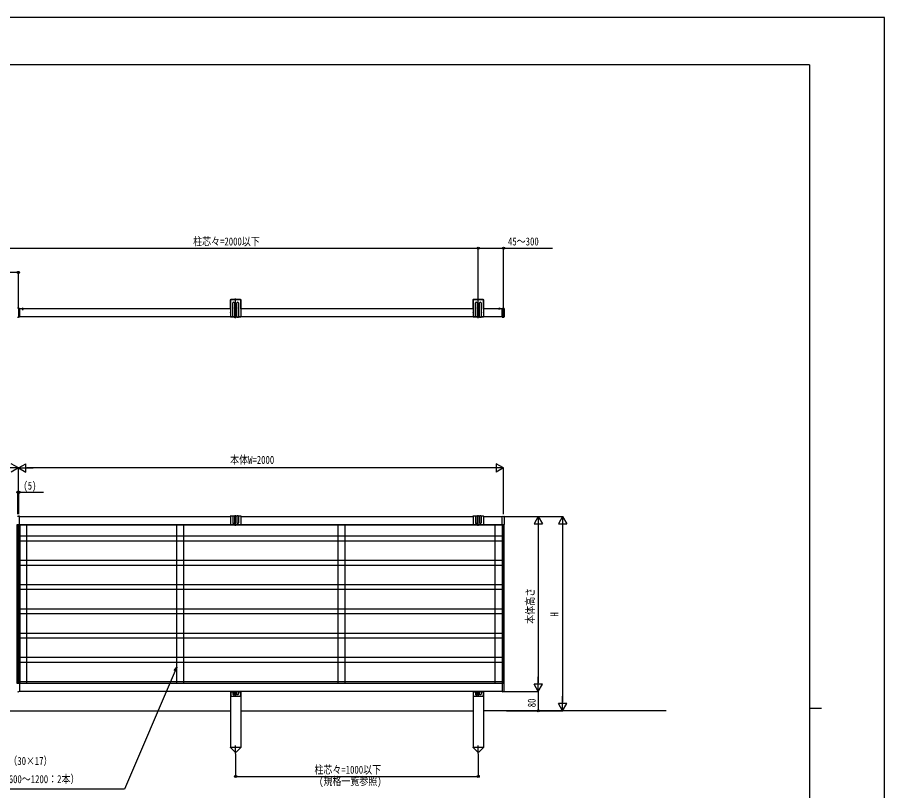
# Model space of a CAD drawing. Units: millimetres, scale not verified. Extents: x -4205 to 4205, y -2970 to 2970.
# Drawn here: x 630 to 4205, y -215 to 2970 of the extents above; entities that cross this region are included whole.
import ezdxf
from ezdxf.enums import TextEntityAlignment as Align

# ---------------------------------------------------------------- set-up
doc = ezdxf.new("R2010")
doc.units = ezdxf.units.MM
doc.header["$LTSCALE"] = 16
for name, color, linetype in [('0-3_YKK_A1', 4, 'Continuous'), ('0-4_YKK_D', 6, 'Continuous'), ('0-5_YKK_ZWAK', 7, 'Continuous')]:
    doc.layers.add(name, color=color, linetype=linetype)
doc.styles.add('ＭＳ ゴシック', font='')
doc.styles.get('ＭＳ ゴシック').set_extended_font_data('MS Gothic')

msp = doc.modelspace()

# ---------------------------------------------------------------- linework, layer by layer
at = {"layer": '0-3_YKK_A1'}
for p, q in [((1507.02, 1805.24), (1507.02, 1771.74)), ((1508.52, 1805.24), (1508.52, 1770.24)), ((1550.52, 1807.74), (1509.52, 1807.74)), ((1550.52, 1806.24), (1509.52, 1806.24)), ((1518.02, 1736.24), (1518.02, 1793.94)), ((1525.02, 1793.94), (1525.02, 1736.24)), ((1530.02, 1731.54), (1530.02, 1812.44)), ((1535.02, 1736.24), (1535.02, 1793.94)), ((1542.02, 1793.94), (1542.02, 1736.24)), ((1551.52, 1770.24), (1551.52, 1805.24)), ((1553.02, 1771.74), (1553.02, 1805.24)), ((2507.02, 1805.24), (2507.02, 1771.74)), ((2508.52, 1805.24), (2508.52, 1770.24)), ((2550.52, 1807.74), (2509.52, 1807.74)), ((2550.52, 1806.24), (2509.52, 1806.24)), ((2518.02, 1736.24), (2518.02, 1793.94)), ((2525.02, 1793.94), (2525.02, 1736.24)), ((2530.02, 1731.54), (2530.02, 1812.44)), ((2535.02, 1736.24), (2535.02, 1793.94)), ((2542.02, 1793.94), (2542.02, 1736.24)), ((2551.52, 1770.24), (2551.52, 1805.24)), ((2553.02, 1771.74), (2553.02, 1805.24)), ((634.52, 1771.99), (630.21, 1771.72)), ((634.52, 1770.99), (634.52, 1736.48)), ((1509.02, 1769.74), (639.02, 1769.74)), ((648.42, 1769.74), (655.62, 1769.74)), ((649.97, 1771.7), (650.87, 1769.89)), ((652.02, 1769.28), (650.87, 1769.89)), ((652.02, 1773.24), (652.02, 1764.08)), ((652.02, 1769.28), (653.16, 1769.89)), ((654.07, 1771.7), (653.16, 1769.89)), ((1509.02, 1769.74), (1507.02, 1771.74)), ((1509.02, 1769.74), (1509.02, 1769.45)), ((1509.02, 1768.02), (1509.02, 1754.45)), ((1509.02, 1753.02), (1509.02, 1736.24)), ((1525.77, 1772.94), (1534.27, 1772.94)), ((1534.27, 1772.94), (1525.77, 1772.94)), ((1528.77, 1772.52), (1527.94, 1772.52)), ((1530.02, 1768.69), (1530.02, 1777.19)), ((1531.26, 1773.35), (1532.09, 1773.35)), ((1553.02, 1771.74), (1551.02, 1769.74)), ((2509.02, 1769.74), (1551.02, 1769.74)), ((1551.02, 1769.74), (1551.02, 1769.45)), ((1551.02, 1768.02), (1551.02, 1754.45)), ((1551.02, 1753.02), (1551.02, 1736.24)), ((2509.02, 1769.74), (2507.02, 1771.74)), ((2509.02, 1769.74), (2509.02, 1769.45)), ((2509.02, 1768.02), (2509.02, 1754.45)), ((2509.02, 1753.02), (2509.02, 1736.24)), ((2525.77, 1772.94), (2534.27, 1772.94)), ((2534.27, 1772.94), (2525.77, 1772.94)), ((2528.77, 1772.52), (2527.94, 1772.52)), ((2530.02, 1768.69), (2530.02, 1777.19)), ((2531.26, 1773.35), (2532.09, 1773.35)), ((2553.02, 1771.74), (2551.02, 1769.74)), ((2628.52, 1769.74), (2551.02, 1769.74)), ((2551.02, 1769.74), (2551.02, 1769.45)), ((2551.02, 1768.02), (2551.02, 1754.45)), ((2551.02, 1753.02), (2551.02, 1736.24)), ((2613.42, 1769.74), (2620.62, 1769.74)), ((2614.97, 1771.7), (2615.87, 1769.89)), ((2617.02, 1769.28), (2615.87, 1769.89)), ((2617.02, 1773.24), (2617.02, 1766.66)), ((2617.02, 1769.28), (2618.16, 1769.89)), ((2619.07, 1771.7), (2618.16, 1769.89)), ((2628.52, 1770.99), (2628.52, 1771.67)), ((2628.52, 1736.49), (2628.52, 1770.99)), ((2628.84, 1771.97), (2635.58, 1771.55)), ((2634.52, 1734.63), (2634.52, 1772.96)), ((2636.52, 1770.56), (2636.52, 1736.92)), ((630.21, 1735.75), (634.52, 1735.49)), ((634.52, 1735.49), (634.52, 1736.48)), ((638.83, 1735.75), (634.52, 1735.49)), ((639.02, 1737.74), (1509.02, 1737.74)), ((639.02, 1736.75), (639.02, 1735.95)), ((1509.02, 1737.74), (1519.02, 1737.74)), ((1509.02, 1736.24), (1518.02, 1736.24)), ((1524.02, 1735.24), (1519.02, 1735.24)), ((1523.02, 1736.74), (1520.02, 1736.74)), ((1524.02, 1737.74), (1536.02, 1737.74)), ((1525.02, 1736.24), (1535.02, 1736.24)), ((1536.02, 1735.24), (1541.02, 1735.24)), ((1537.02, 1736.74), (1540.02, 1736.74)), ((1541.02, 1737.74), (1551.02, 1737.74)), ((1542.02, 1736.24), (1551.02, 1736.24)), ((1551.02, 1737.74), (2509.02, 1737.74)), ((2509.02, 1737.74), (2519.02, 1737.74)), ((2509.02, 1736.24), (2518.02, 1736.24)), ((2524.02, 1735.24), (2519.02, 1735.24)), ((2523.02, 1736.74), (2520.02, 1736.74)), ((2524.02, 1737.74), (2536.02, 1737.74)), ((2525.02, 1736.24), (2535.02, 1736.24)), ((2536.02, 1735.24), (2541.02, 1735.24)), ((2537.02, 1736.74), (2540.02, 1736.74)), ((2541.02, 1737.74), (2551.02, 1737.74)), ((2542.02, 1736.24), (2551.02, 1736.24)), ((2551.02, 1737.74), (2628.52, 1737.74)), ((2628.52, 1735.81), (2628.52, 1736.49)), ((2628.84, 1735.51), (2635.58, 1735.92)), ((630.21, 915.15), (634.52, 915.42)), ((638.83, 915.15), (634.52, 915.42)), ((639.02, 914.16), (639.02, 914.95)), ((639.02, 914.22), (1509.02, 914.22)), ((639.02, 880.92), (639.02, 914.16)), ((1518.02, 915.72), (1509.02, 915.72)), ((1509.02, 915.72), (1509.02, 882.71)), ((1518.02, 915.72), (1518.02, 887.71)), ((1519.02, 916.72), (1524.02, 916.72)), ((1535.02, 915.72), (1525.02, 915.72)), ((1525.02, 915.72), (1525.02, 887.71)), ((1530.02, 876.64), (1530.02, 920.42)), ((1535.02, 915.72), (1535.02, 887.71)), ((1541.02, 916.72), (1536.02, 916.72)), ((1551.02, 915.72), (1542.02, 915.72)), ((1542.02, 915.72), (1542.02, 887.71)), ((1551.02, 915.72), (1551.02, 882.71)), ((1551.02, 914.22), (2509.02, 914.22)), ((2518.02, 915.72), (2509.02, 915.72)), ((2509.02, 915.72), (2509.02, 882.71)), ((2518.02, 915.72), (2518.02, 887.71)), ((2519.02, 916.72), (2524.02, 916.72)), ((2535.02, 915.72), (2525.02, 915.72)), ((2525.02, 915.72), (2525.02, 887.71)), ((2530.02, 876.64), (2530.02, 920.42)), ((2535.02, 915.72), (2535.02, 887.71)), ((2541.02, 916.72), (2536.02, 916.72)), ((2551.02, 915.72), (2542.02, 915.72)), ((2542.02, 915.72), (2542.02, 887.71)), ((2551.02, 915.72), (2551.02, 882.71)), ((2551.02, 914.22), (2628.52, 914.22)), ((2628.84, 915.4), (2635.58, 914.99)), ((2636.52, 913.99), (2636.52, 881.35)), ((635.02, 879.72), (628.02, 879.72)), ((634.52, 879.92), (630.58, 879.92)), ((633.02, 879.72), (633.02, 228.72)), ((634.02, 879.72), (641.02, 879.72)), ((634.02, 879.72), (634.02, 228.72)), ((634.52, 879.92), (638.46, 879.92)), ((635.02, 879.72), (635.02, 228.72)), ((636.02, 879.72), (636.02, 228.72)), ((639.02, 880.12), (639.02, 880.92)), ((2628.52, 880.22), (639.02, 880.22)), ((2628.02, 878.22), (641.02, 878.22)), ((669.02, 228.22), (669.02, 880.22)), ((1287.02, 228.22), (1287.02, 880.22)), ((1317.02, 228.22), (1317.02, 880.22)), ((1511.02, 880.71), (1529.31, 880.71)), ((1530.73, 880.71), (1549.02, 880.71)), ((1952.02, 228.22), (1952.02, 880.22)), ((1982.02, 228.22), (1982.02, 880.22)), ((2511.02, 880.71), (2529.31, 880.71)), ((2530.73, 880.71), (2549.02, 880.71)), ((2600.02, 228.22), (2600.02, 880.22)), ((2635.02, 879.72), (2628.02, 879.72)), ((2628.84, 879.94), (2635.58, 880.35)), ((2633.02, 879.72), (2633.02, 228.72)), ((2635.02, 879.72), (2635.02, 228.72)), ((2628.02, 833.22), (641.02, 833.22)), ((2628.02, 813.22), (641.02, 813.22)), ((2628.02, 733.22), (641.02, 733.22)), ((2628.02, 713.22), (641.02, 713.22)), ((2628.02, 633.22), (641.02, 633.22)), ((2628.02, 613.22), (641.02, 613.22)), ((2628.02, 533.22), (641.02, 533.22)), ((2628.02, 513.22), (641.02, 513.22)), ((2628.02, 433.22), (641.02, 433.22)), ((2628.02, 413.22), (641.02, 413.22)), ((2628.02, 333.22), (641.02, 333.22)), ((2628.02, 313.22), (641.02, 313.22)), ((634.52, 228.52), (630.58, 228.52)), ((634.52, 228.52), (638.46, 228.52)), ((639.02, 228.32), (639.02, 227.52)), ((639.02, 228.22), (2628.52, 228.22)), ((639.02, 227.52), (639.02, 194.28)), ((2628.02, 233.22), (641.02, 233.22)), ((2628.84, 228.5), (2635.58, 228.09)), ((2636.52, 194.45), (2636.52, 227.09)), ((630.21, 193.29), (634.52, 193.02)), ((638.83, 193.29), (634.52, 193.02)), ((639.02, 194.28), (639.02, 193.49)), ((2628.52, 194.22), (639.02, 194.22)), ((1509.02, 194.22), (1509.02, -35.78)), ((1509.52, 194.22), (1509.52, 188.18)), ((1509.52, 192.72), (1518.52, 192.72)), ((1509.52, 187.26), (1509.52, 177.22)), ((1518.52, 194.22), (1518.52, 182.22)), ((1519.52, 191.72), (1524.52, 191.72)), ((1520.52, 180.22), (1523.52, 180.22)), ((1525.47, 186.22), (1534.57, 186.22)), ((1525.52, 182.22), (1525.52, 194.22)), ((1525.52, 192.72), (1534.52, 192.72)), ((1527.94, 186.57), (1527.94, 185.87)), ((1527.94, 186.57), (1529.17, 186.57)), ((1527.94, 185.87), (1529.17, 185.87)), ((1529.67, 188.3), (1530.37, 188.3)), ((1529.67, 188.3), (1529.67, 187.07)), ((1529.67, 185.37), (1529.67, 184.15)), ((1529.67, 184.15), (1530.37, 184.15)), ((1530.02, 181.67), (1530.02, 190.77)), ((1530.37, 188.3), (1530.37, 187.07)), ((1530.37, 185.37), (1530.37, 184.15)), ((1530.87, 186.57), (1532.09, 186.57)), ((1530.87, 185.87), (1532.09, 185.87)), ((1532.09, 186.57), (1532.09, 185.87)), ((1534.52, 182.22), (1534.52, 194.22)), ((1540.52, 191.72), (1535.52, 191.72)), ((1539.52, 180.22), (1536.52, 180.22)), ((1541.52, 194.22), (1541.52, 182.22)), ((1541.52, 192.72), (1550.52, 192.72)), ((1550.52, 194.22), (1550.52, 188.18)), ((1550.52, 187.26), (1550.52, 177.22)), ((1551.02, 194.22), (1551.02, -35.78)), ((2509.02, 194.22), (2509.02, -35.78)), ((2509.52, 194.22), (2509.52, 188.18)), ((2509.52, 192.72), (2518.52, 192.72)), ((2509.52, 187.26), (2509.52, 177.22)), ((2518.52, 194.22), (2518.52, 182.22)), ((2519.52, 191.72), (2524.52, 191.72)), ((2520.52, 180.22), (2523.52, 180.22)), ((2525.47, 186.22), (2534.57, 186.22)), ((2525.52, 182.22), (2525.52, 194.22)), ((2525.52, 192.72), (2534.52, 192.72)), ((2527.94, 186.57), (2527.94, 185.87)), ((2527.94, 186.57), (2529.17, 186.57)), ((2527.94, 185.87), (2529.17, 185.87)), ((2529.67, 188.3), (2530.37, 188.3)), ((2529.67, 188.3), (2529.67, 187.07)), ((2529.67, 185.37), (2529.67, 184.15)), ((2529.67, 184.15), (2530.37, 184.15)), ((2530.02, 181.67), (2530.02, 190.77)), ((2530.37, 188.3), (2530.37, 187.07)), ((2530.37, 185.37), (2530.37, 184.15)), ((2530.87, 186.57), (2532.09, 186.57)), ((2530.87, 185.87), (2532.09, 185.87)), ((2532.09, 186.57), (2532.09, 185.87)), ((2534.52, 182.22), (2534.52, 194.22)), ((2540.52, 191.72), (2535.52, 191.72)), ((2539.52, 180.22), (2536.52, 180.22)), ((2541.52, 194.22), (2541.52, 182.22)), ((2541.52, 192.72), (2550.52, 192.72)), ((2550.52, 194.22), (2550.52, 188.18)), ((2550.52, 187.26), (2550.52, 177.22)), ((2551.02, 194.22), (2551.02, -35.78)), ((2628.84, 193.04), (2635.58, 193.45)), ((1511.52, 175.22), (1548.52, 175.22)), ((2511.52, 175.22), (2548.52, 175.22)), ((544.02, 114.22), (1509.02, 114.22)), ((1551.02, 114.22), (2509.02, 114.22)), ((3304.08, 114.22), (2551.02, 114.22)), ((1530.02, -61.29), (1530.02, -28.81)), ((2530.02, -61.29), (2530.02, -28.81)), ((1508.82, -36.78), (1508.82, -35.78)), ((1508.82, -35.78), (1551.22, -35.78)), ((1508.82, -36.78), (1526.5, -54.33)), ((1551.22, -36.78), (1533.54, -54.33)), ((1551.22, -35.78), (1551.22, -36.78)), ((2508.82, -36.78), (2508.82, -35.78)), ((2508.82, -35.78), (2551.22, -35.78)), ((2508.82, -36.78), (2526.5, -54.33)), ((2551.22, -36.78), (2533.54, -54.33)), ((2551.22, -35.78), (2551.22, -36.78))]:
    msp.add_line(p, q, dxfattribs=at)
for points in [[(634.52, 1770.99), (634.52, 1771.99), (638.83, 1771.72)], [(639.02, 1771.52), (639.02, 1770.72), (639.02, 1736.75)], [(1527.94, 1772.52), (1527.94, 1773.35), (1528.77, 1773.35)], [(1529.6, 1774.18), (1529.6, 1775.01), (1530.43, 1775.01), (1530.43, 1774.18)], [(1530.43, 1771.69), (1530.43, 1770.86), (1529.6, 1770.86), (1529.6, 1771.69)], [(1532.09, 1773.35), (1532.09, 1772.52), (1531.26, 1772.52)], [(2527.94, 1772.52), (2527.94, 1773.35), (2528.77, 1773.35)], [(2529.6, 1774.18), (2529.6, 1775.01), (2530.43, 1775.01), (2530.43, 1774.18)], [(2530.43, 1771.69), (2530.43, 1770.86), (2529.6, 1770.86), (2529.6, 1771.69)], [(2532.09, 1773.35), (2532.09, 1772.52), (2531.26, 1772.52)], [(2628.52, 880.24), (2628.52, 880.92), (2628.52, 914.42), (2628.52, 915.1)], [(628.02, 879.72), (628.02, 228.72), (635.02, 228.72)], [(641.02, 879.72), (641.02, 228.72), (634.02, 228.72)], [(2628.02, 879.72), (2628.02, 228.72), (2635.02, 228.72)], [(2628.52, 228.2), (2628.52, 227.52), (2628.52, 194.02), (2628.52, 193.34)]]:
    msp.add_lwpolyline(points, dxfattribs=at)
for centre, radius in [((1530.02, 1772.94), 4.25), ((1530.02, 1772.94), 2.25), ((2530.02, 1772.94), 4.25), ((2530.02, 1772.94), 2.25), ((1530.02, 186.22), 4.25), ((1530.02, 179.22), 1.65), ((2530.02, 186.22), 4.25), ((2530.02, 179.22), 1.65)]:
    msp.add_circle(centre, radius, dxfattribs=at)
for centre, radius, start, end in [((1509.52, 1805.24), 2.5, 90, 180), ((1509.52, 1805.24), 1, 90, 180), ((1521.52, 1793.94), 3.5, 0, 180), ((1538.52, 1793.94), 3.5, 0, 180), ((1550.52, 1805.24), 2.5, 0, 90), ((1550.52, 1805.24), 1, 0, 90), ((2509.52, 1805.24), 2.5, 90, 180), ((2509.52, 1805.24), 1, 90, 180), ((2521.52, 1793.94), 3.5, 0, 180), ((2538.52, 1793.94), 3.5, 0, 180), ((2550.52, 1805.24), 2.5, 0, 90), ((2550.52, 1805.24), 1, 0, 90), ((638.82, 1771.52), 0.2, 0, 86.5), ((648.42, 1769.89), 0.154, 152.71904, 270), ((652.02, 1768.04), 4.2, 27.28096, 152.71904), ((655.62, 1769.89), 0.154, 270, 27.28096), ((1508.32, 1768.74), 1, 314.427, 45.573), ((1508.32, 1753.74), 1, 314.427, 45.573), ((1528.77, 1774.18), 0.83, 270, 0), ((1528.77, 1771.69), 0.83, 0, 90), ((1531.26, 1774.18), 0.83, 180, 270), ((1531.26, 1771.69), 0.83, 90, 180), ((1551.72, 1768.74), 1, 134.427, 225.573), ((1551.72, 1753.74), 1, 134.427, 225.573), ((2508.32, 1768.74), 1, 314.427, 45.573), ((2508.32, 1753.74), 1, 314.427, 45.573), ((2528.77, 1774.18), 0.83, 270, 0), ((2528.77, 1771.69), 0.83, 0, 90), ((2531.26, 1774.18), 0.83, 180, 270), ((2531.26, 1771.69), 0.83, 90, 180), ((2551.72, 1768.74), 1, 134.427, 225.573), ((2551.72, 1753.74), 1, 134.427, 225.573), ((2613.42, 1769.89), 0.154, 152.71904, 270), ((2617.02, 1768.04), 4.2, 27.28096, 152.71904), ((2620.62, 1769.89), 0.154, 270, 27.28096), ((2628.82, 1771.67), 0.3, 86.5, 180), ((2635.52, 1770.56), 1, 0, 86.5), ((638.82, 1735.95), 0.2, 273.5, 0), ((1519.02, 1736.24), 1, 180, 270), ((1520.02, 1737.74), 1, 180, 270), ((1523.02, 1737.74), 1, 270, 0), ((1524.02, 1736.24), 1, 270, 0), ((1536.02, 1736.24), 1, 180, 270), ((1537.02, 1737.74), 1, 180, 270), ((1540.02, 1737.74), 1, 270, 0), ((1541.02, 1736.24), 1, 270, 0), ((2519.02, 1736.24), 1, 180, 270), ((2520.02, 1737.74), 1, 180, 270), ((2523.02, 1737.74), 1, 270, 0), ((2524.02, 1736.24), 1, 270, 0), ((2536.02, 1736.24), 1, 180, 270), ((2537.02, 1737.74), 1, 180, 270), ((2540.02, 1737.74), 1, 270, 0), ((2541.02, 1736.24), 1, 270, 0), ((2628.82, 1735.81), 0.3, 180, 273.5), ((2635.52, 1736.92), 1, 273.5, 0), ((638.82, 914.95), 0.2, 0, 86.5), ((1509.02, 913.72), 2, 90, 165.52249), ((1519.02, 915.72), 1, 90, 180), ((1524.02, 915.72), 1, 0, 90), ((1536.02, 915.72), 1, 90, 180), ((1541.02, 915.72), 1, 0, 90), ((1551.02, 913.72), 2, 14.47751, 90), ((2509.02, 913.72), 2, 90, 165.52249), ((2519.02, 915.72), 1, 90, 180), ((2524.02, 915.72), 1, 0, 90), ((2536.02, 915.72), 1, 90, 180), ((2541.02, 915.72), 1, 0, 90), ((2551.02, 913.72), 2, 14.47751, 90), ((2628.82, 915.1), 0.3, 86.5, 180), ((2635.52, 913.99), 1, 0, 86.5), ((630.22, 880.12), 0.202, 179.93968, 269.38321), ((638.82, 880.12), 0.202, 270.61679, 0.06032), ((1511.02, 882.71), 2, 180, 270), ((1521.52, 887.71), 3.5, 180, 0), ((1530.02, 880.01), 1, 44.427, 135.573), ((1538.52, 887.71), 3.5, 180, 0), ((1549.02, 882.71), 2, 270, 0), ((2511.02, 882.71), 2, 180, 270), ((2521.52, 887.71), 3.5, 180, 0), ((2530.02, 880.01), 1, 44.427, 135.573), ((2538.52, 887.71), 3.5, 180, 0), ((2549.02, 882.71), 2, 270, 0), ((2628.82, 880.24), 0.3, 180, 273.5), ((2635.52, 881.35), 1, 273.5, 0), ((630.22, 228.32), 0.202, 90.61679, 180.06032), ((638.82, 228.32), 0.202, 359.93968, 89.38321), ((2628.82, 228.2), 0.3, 86.5, 180), ((2635.52, 227.09), 1, 0, 86.5), ((638.82, 193.49), 0.2, 273.5, 0), ((1509.32, 187.72), 0.5, 293.57818, 66.42182), ((1519.52, 192.72), 1, 180, 270), ((1520.52, 182.22), 2, 180, 270), ((1523.52, 182.22), 2, 270, 0), ((1524.52, 192.72), 1, 270, 0), ((1529.17, 187.07), 0.5, 270, 0), ((1529.17, 185.37), 0.5, 0, 90), ((1530.87, 187.07), 0.5, 180, 270), ((1530.87, 185.37), 0.5, 90, 180), ((1535.52, 192.72), 1, 180, 270), ((1536.52, 182.22), 2, 180, 270), ((1539.52, 182.22), 2, 270, 0), ((1540.52, 192.72), 1, 270, 0), ((1550.72, 187.72), 0.5, 113.57818, 246.42182), ((2509.32, 187.72), 0.5, 293.57818, 66.42182), ((2519.52, 192.72), 1, 180, 270), ((2520.52, 182.22), 2, 180, 270), ((2523.52, 182.22), 2, 270, 0), ((2524.52, 192.72), 1, 270, 0), ((2529.17, 187.07), 0.5, 270, 0), ((2529.17, 185.37), 0.5, 0, 90), ((2530.87, 187.07), 0.5, 180, 270), ((2530.87, 185.37), 0.5, 90, 180), ((2535.52, 192.72), 1, 180, 270), ((2536.52, 182.22), 2, 180, 270), ((2539.52, 182.22), 2, 270, 0), ((2540.52, 192.72), 1, 270, 0), ((2550.72, 187.72), 0.5, 113.57818, 246.42182), ((2628.82, 193.34), 0.3, 180, 273.5), ((2635.52, 194.45), 1, 273.5, 0), ((1511.52, 177.22), 2, 180, 270), ((1548.52, 177.22), 2, 270, 0), ((2511.52, 177.22), 2, 180, 270), ((2548.52, 177.22), 2, 270, 0), ((1530.02, -50.78), 5, 225.20979, 314.79021), ((2530.02, -50.78), 5, 225.20979, 314.79021)]:
    msp.add_arc(centre, radius, start, end, dxfattribs=at)
for centre, start_param, end_param in [((630.58, 880.92), 4.6587856, 4.712389), ((638.46, 880.92), 4.712389, 4.7659923), ((630.58, 227.52), 1.5707963, 1.6243997), ((638.46, 227.52), 1.517193, 1.5707963)]:
    msp.add_ellipse(centre, major_axis=(6.74, 0), ratio=0.148374, start_param=start_param, end_param=end_param, dxfattribs=at)
at = {"layer": '0-4_YKK_D'}
for p, q in [((530.02, 2019.74), (2530.02, 2019.74)), ((2530.02, 1813.44), (2530.02, 2020.74)), ((2530.02, 1813.44), (2530.02, 2020.74)), ((2634.52, 1773.96), (2634.52, 2020.74)), ((634.52, 1772.99), (634.52, 1920.74)), ((634.52, 1114.22), (573.9, 1114.22)), ((634.52, 1114.22), (604.21, 1131.72)), ((634.52, 1114.22), (604.21, 1096.72)), ((634.52, 1114.22), (664.83, 1131.72)), ((634.52, 924.36), (634.52, 1115.22)), ((634.52, 944.71), (634.52, 1115.22)), ((634.52, 1114.22), (664.83, 1096.72)), ((634.52, 1114.22), (695.14, 1114.22)), ((664.83, 1096.72), (664.83, 1131.72)), ((2599.52, 1114.22), (669.52, 1114.22)), ((2634.52, 1114.22), (2573.9, 1114.22)), ((2634.52, 1114.22), (2604.21, 1131.72)), ((2604.21, 1131.72), (2604.21, 1096.72)), ((2634.52, 1114.22), (2604.21, 1096.72)), ((2634.52, 924.36), (2634.52, 1115.22)), ((632.02, 924.36), (632.02, 1015.22)), ((637.02, 924.36), (637.02, 1015.22)), ((2633.02, 914.22), (2778.52, 914.22)), ((2633.02, 914.22), (2878.52, 914.22)), ((2777.52, 914.22), (2760.02, 883.91)), ((2777.52, 914.22), (2795.02, 883.91)), ((2777.52, 914.22), (2777.52, 853.6)), ((2877.52, 914.22), (2860.02, 883.91)), ((2877.52, 914.22), (2895.02, 883.91)), ((2877.52, 914.22), (2877.52, 853.6)), ((2760.02, 883.91), (2795.02, 883.91)), ((2777.52, 879.22), (2777.52, 229.22)), ((2860.02, 883.91), (2895.02, 883.91)), ((2877.52, 879.22), (2877.52, 149.22)), ((2777.52, 194.22), (2777.52, 254.84)), ((2777.52, 194.22), (2760.02, 224.53)), ((2795.02, 224.53), (2760.02, 224.53)), ((2777.52, 194.22), (2795.02, 224.53)), ((2633.02, 194.22), (2778.52, 194.22)), ((2647.02, 194.22), (2778.52, 194.22)), ((2777.52, 194.22), (2777.52, 114.22)), ((2877.52, 114.22), (2860.02, 144.53)), ((2895.02, 144.53), (2860.02, 144.53)), ((2877.52, 114.22), (2877.52, 174.84)), ((2877.52, 114.22), (2895.02, 144.53)), ((2647.02, 114.22), (2778.52, 114.22)), ((2648.02, 114.22), (2878.52, 114.22)), ((1530.02, -62.29), (1530.02, -156.78)), ((2530.02, -62.29), (2530.02, -156.78)), ((1530.02, -155.78), (2530.02, -155.78))]:
    msp.add_line(p, q, dxfattribs=at)
for points in [[(2530.02, 2019.74), (2634.52, 2019.74), (2835.92, 2019.74)], [(634.52, 1919.74), (530.02, 1919.74), (328.62, 1919.74)], [(632.02, 1014.22), (637.02, 1014.22), (737.62, 1014.22)], [(1287.02, 294.26), (1280.33, 278.63), (1071.72, -208.88), (521.72, -208.88)], [(1276.14, 280.42), (1287.02, 294.26), (1284.52, 276.84)]]:
    msp.add_lwpolyline(points, dxfattribs=at)
for centre in [(2530.02, 2019.74), (2530.02, 2019.74), (2634.52, 2019.74), (634.52, 1919.74), (632.02, 1014.22), (637.02, 1014.22), (2777.52, 114.22), (1530.02, -155.78), (2530.02, -155.78)]:
    msp.add_circle(centre, 4.25, dxfattribs=at)
at = {"layer": '0-5_YKK_ZWAK'}
for p, q in [((3895.02, 2775), (-3904.98, 2775)), ((3895.02, 2775), (3895.02, -2525)), ((3895.02, 125), (3945.02, 125))]:
    msp.add_line(p, q, dxfattribs=at)
msp.add_lwpolyline([(-4205, -2970), (4205, -2970), (4205, 2970), (-4205, 2970)], close=True, dxfattribs=at)

# ---------------------------------------------------------------- texts
at = {"layer": '0-4_YKK_D', "style": 'ＭＳ ゴシック', "width": 0.8}
for s, p in [('柱芯々=2000以下', (1354.82, 2020.74)), ('45～300', (2652.52, 2020.74)), ('本体W=2000', (1507.32, 1121.22)), ('(5)', (655.02, 1015.22)), ('中骨（30×17）', (519.32, -118.58)), ('柱芯々=1000以下', (1854.82, -154.78)), ('（H=600～1200：2本）', (521.72, -193.58)), ('(規格一覧参照)', (1874.02, -201.78))]:
    msp.add_text(s, height=32.99, dxfattribs=at).set_placement(p, align=Align.BOTTOM_LEFT)
for s, p in [('本体高さ', (2770.52, 472.62)), ('H', (2870.52, 502.22)), ('80', (2776.52, 128.8))]:
    msp.add_text(s, height=32.99, rotation=90, dxfattribs=at).set_placement(p, align=Align.BOTTOM_LEFT)

doc.saveas('drawing.dxf')
